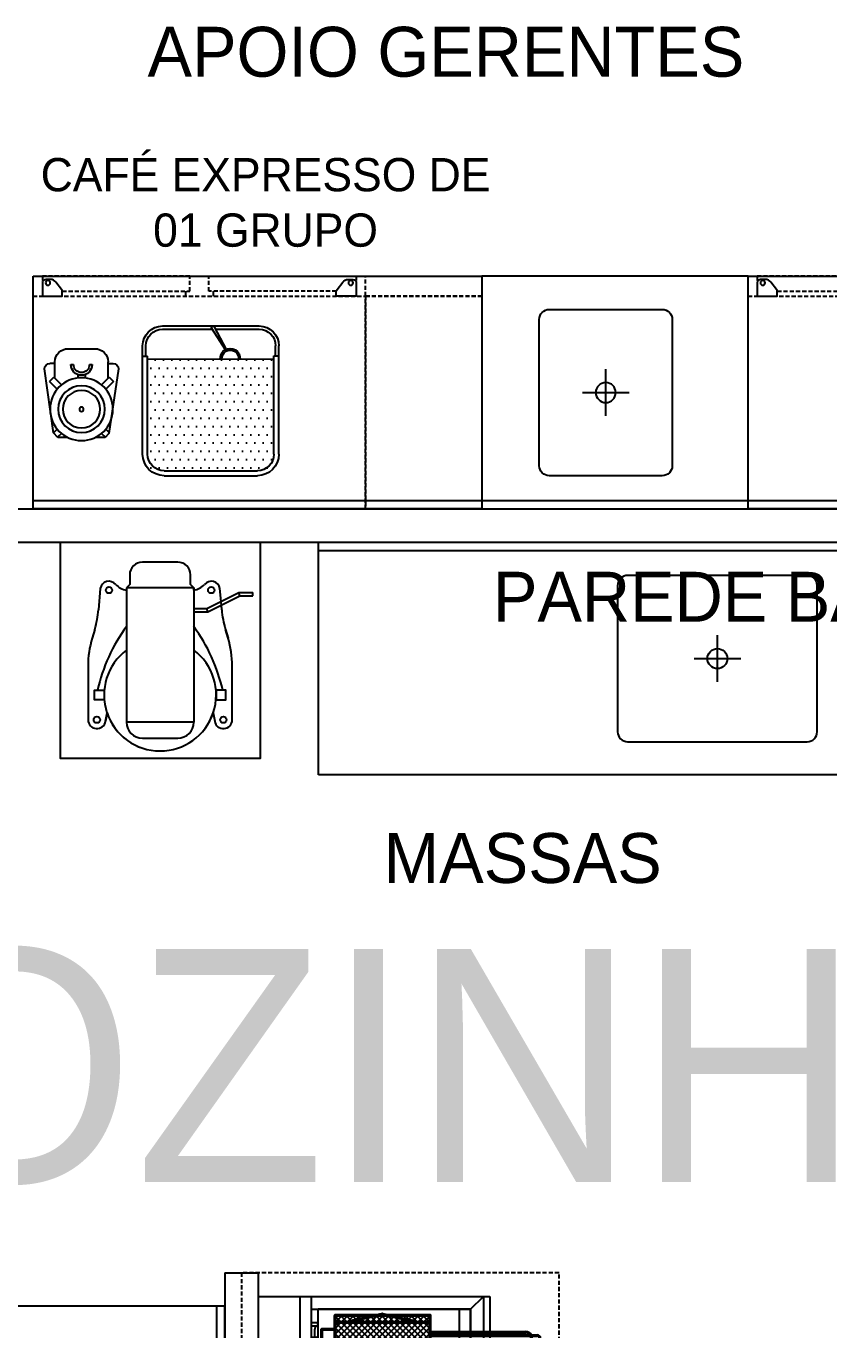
# Model space of a CAD drawing. Header units: millimetres. Extents: x -18806 to 201070, y -25046 to 92854.
# Drawn here: x 83946 to 86360, y -11258 to -7337 of the extents above; entities that cross this region are included whole.
import ezdxf
from ezdxf.enums import TextEntityAlignment as Align

# ---------------------------------------------------------------- set-up
doc = ezdxf.new("R2010")
doc.units = ezdxf.units.MM
doc.header["$LTSCALE"] = 50
doc.linetypes.add('HIDDEN', pattern=[0.375, 0.25, -0.125])
for name, color, linetype in [('9-LAYOUT', 8, 'Continuous'), ('DIM', 4, 'Continuous'), ('LAYA', 8, 'Continuous'), ('LAYC', 4, 'Continuous'), ('LAYF', 4, 'Continuous'), ('P1', 1, 'Continuous')]:
    doc.layers.add(name, color=color, linetype=linetype)
doc.styles.add('2', font='stylu.ttf', dxfattribs={"height": 0.35})

# ---------------------------------------------------------------- blocks, each defined once
blk = doc.blocks.new('RHM2350E')
at = {"layer": '9-LAYOUT'}
for p, q in [((0, -25), (2500, -25)), ((458.4, -654.8), (458.4, -640)), ((541, -654.8), (541, -640)), ((1459, -654.8), (1459, -640)), ((1541.6, -654.8), (1541.6, -640))]:
    blk.add_line(p, q, dxfattribs=at)
blk.add_lwpolyline([(0, -700), (2500, -700), (2500, 0), (0, 0)], close=True, dxfattribs=at)
at = {"layer": '9-LAYOUT', "linetype": 'HIDDEN'}
for points in [[(0, 0), (0, -640), (2000, -640), (2000, 0)], [(2000, -640), (2500, -640), (2500, 0), (2000, 0)], [(2000, -700), (2500, -700), (2500, -640), (2000, -640)]]:
    blk.add_lwpolyline(points, close=True, dxfattribs=at)
at = {"layer": '9-LAYOUT'}
for points in [[(88, -653.7, -0.16868), (85.8, -659.9), (68.4, -682, -0.239349), (52.3, -690.2), (38, -690.2, -0.414214), (28, -680.2), (28, -640), (88, -640)], [(911.4, -653.7, 0.16868), (913.6, -659.9), (931, -682, 0.239349), (947.1, -690.2), (961.4, -690.2, 0.414214), (971.4, -680.2), (971.4, -640), (911.4, -640)], [(1088.6, -653.7, -0.16868), (1086.4, -659.9), (1069, -682, -0.239349), (1052.9, -690.2), (1038.6, -690.2, -0.414214), (1028.6, -680.2), (1028.6, -640), (1088.6, -640)], [(1912, -653.7, 0.16868), (1914.2, -659.9), (1931.6, -682, 0.239349), (1947.7, -690.2), (1962, -690.2, 0.414214), (1972, -680.2), (1972, -640), (1912, -640)]]:
    blk.add_lwpolyline(points, format="xyb", close=True, dxfattribs=at)
at = {"layer": '9-LAYOUT', "linetype": 'HIDDEN'}
for points in [[(87.9, -654.8), (471.2, -654.8), (471.2, -700), (28, -700), (28, -680.2)], [(911.5, -654.8), (528.2, -654.8), (528.2, -700), (971.4, -700), (971.4, -680.2)], [(1088.5, -654.8), (1471.8, -654.8), (1471.8, -700), (1028.6, -700), (1028.6, -680.2)], [(1912.1, -654.8), (1528.8, -654.8), (1528.8, -700), (1972, -700), (1972, -680.2)]]:
    blk.add_lwpolyline(points, dxfattribs=at)
at = {"layer": '9-LAYOUT'}
for centre in [(44.5, -679.8), (954.9, -679.8), (1045.1, -679.8), (1955.5, -679.8)]:
    blk.add_circle(centre, 7.12, dxfattribs=at)
blk = doc.blocks.new('BATEDEIRA_20')
at = {"layer": 'LAYA'}
for p, q in [((0.3521, -0.0598), (0.2461, -0.0598)), ((0.2076, -0.0983), (0.2076, -0.1272)), ((0.3906, -0.1272), (0.3906, -0.0983)), ((0.1191, -0.1397), (0.1138, -0.2031)), ((0.2076, -0.1272), (0.198, -0.1368)), ((0.2076, -0.1272), (0.198, -0.1368)), ((0.198, -0.1368), (0.198, -0.1439)), ((0.4002, -0.1368), (0.3906, -0.1272)), ((0.3906, -0.1272), (0.4002, -0.1368)), ((0.4002, -0.1439), (0.4002, -0.1368)), ((0.44, -0.1994), (0.5363, -0.1512)), ((0.4823, -0.1782), (0.4791, -0.1397)), ((0.5363, -0.1512), (0.5784, -0.1512)), ((0.5386, -0.1609), (0.5363, -0.1512)), ((0.5784, -0.1609), (0.5784, -0.1512)), ((0.4423, -0.209), (0.5386, -0.1609)), ((0.4844, -0.2031), (0.4823, -0.1782)), ((0.4844, -0.2031), (0.4832, -0.1886)), ((0.5386, -0.1609), (0.5784, -0.1609)), ((0.4002, -0.1994), (0.44, -0.1994)), ((0.4002, -0.209), (0.4423, -0.209)), ((0.4423, -0.209), (0.44, -0.1994)), ((0.1026, -0.2621), (0.0946, -0.2889)), ((0.5036, -0.2889), (0.4956, -0.2621)), ((0.4956, -0.2621), (0.5036, -0.2889)), ((0.0824, -0.3719), (0.0824, -0.5341)), ((0.5158, -0.5341), (0.5158, -0.3719)), ((0.135, -0.5386), (0.1394, -0.5131)), ((0.1394, -0.5131), (0.135, -0.5386)), ((0.4002, -0.5412), (0.198, -0.5412)), ((0.4588, -0.5131), (0.4632, -0.5386)), ((0.4588, -0.5131), (0.4632, -0.5386))]:
    blk.add_line(p, q, dxfattribs=at)
for points in [[(0.1306, -0.4738), (0.1017, -0.4738), (0.1017, -0.445), (0.1306, -0.445)], [(0.4676, -0.4738), (0.4965, -0.4738), (0.4965, -0.445), (0.4676, -0.445)]]:
    blk.add_lwpolyline(points, close=True, dxfattribs=at)
for centre in [(0.1453, -0.1441), (0.4529, -0.1441), (0.1089, -0.5341), (0.4893, -0.5341)]:
    blk.add_circle(centre, 0.00963, dxfattribs=at)
for centre, radius, start, end in [((0.2461, -0.0983), 0.0385, 90, 180), ((0.3521, -0.0983), 0.0385, 0, 90), ((0.1453, -0.1441), 0.0266, 40.1184, 170.4727), ((0.4529, -0.1441), 0.0266, 9.5273, 139.8816), ((0.2025, -0.096), 0.0481, 220.1184, 264.673), ((0.3957, -0.096), 0.0481, 275.327, 319.8816), ((-0.1741, -0.1791), 0.2889, 343.3008, 355.2364), ((-0.1741, -0.1791), 0.2889, 343.3008, 355.2364), ((0.7723, -0.1791), 0.2889, 184.7636, 196.6992), ((0.6132, -0.5586), 0.5151, 143.716, 167.2529), ((-0.015, -0.5586), 0.5151, 12.7471, 36.284), ((0.3713, -0.3719), 0.2889, 163.3008, 180), ((0.2269, -0.3719), 0.2889, 0, 16.6992), ((0.2991, -0.4594), 0.1685, 126.8699, 53.1301), ((0.1089, -0.5341), 0.0265, 180, 350.356), ((0.1089, -0.5341), 0.0265, 180, 350.356), ((0.2991, -0.4594), 0.1685, 198.5688, 341.4312), ((0.4893, -0.5341), 0.0265, 189.644, 0), ((0.4893, -0.5341), 0.0265, 189.644, 0)]:
    blk.add_arc(centre, radius, start, end, dxfattribs=at)
at = {"layer": 'LAYC'}
for p, q in [((0.198, -0.1368), (0.198, -0.5412)), ((0.4002, -0.1368), (0.198, -0.1368)), ((0.4002, -0.1368), (0.4002, -0.5412)), ((0.2461, -0.5894), (0.3521, -0.5894))]:
    blk.add_line(p, q, dxfattribs=at)
blk.add_lwpolyline([(0, 0), (0.6, 0), (0.6, -0.65), (0, -0.65)], close=True, dxfattribs=at)
for centre, start, end in [((0.2461, -0.5412), 180, 270), ((0.3521, -0.5412), 270, 0)]:
    blk.add_arc(centre, 0.0481, start, end, dxfattribs=at)
blk = doc.blocks.new('MILE180C')
at = {"layer": '9-LAYOUT'}
blk.add_line((0, -25), (1800, -25), dxfattribs=at)
blk.add_lwpolyline([(0, -700), (0, 0), (1800, 0), (1800, -700)], close=True, dxfattribs=at)
blk = doc.blocks.new('60')
at = {"layer": 'LAYA'}
for p, q in [((0, -0.42), (0, -0.28)), ((-0.07, -0.35), (0.07, -0.35))]:
    blk.add_line(p, q, dxfattribs=at)
blk.add_circle((0, -0.35), 0.03, dxfattribs=at)
at = {"layer": 'LAYC'}
blk.add_lwpolyline([(-0.27, -0.6), (0.27, -0.6, 0.414214), (0.3, -0.57), (0.3, -0.13, 0.414214), (0.27, -0.1), (-0.27, -0.1, 0.414214), (-0.3, -0.13), (-0.3, -0.57, 0.414214)], format="xyb", close=True, dxfattribs=at)
blk = doc.blocks.new('MILE080C')
at = {"layer": '9-LAYOUT'}
blk.add_line((0, -25), (800, -25), dxfattribs=at)
blk.add_lwpolyline([(0, -700), (0, 0), (800, 0), (800, -700)], close=True, dxfattribs=at)
blk = doc.blocks.new('50')
at = {"layer": 'LAYA'}
for p, q in [((0, -0.42), (0, -0.28)), ((-0.07, -0.35), (0.07, -0.35))]:
    blk.add_line(p, q, dxfattribs=at)
blk.add_circle((0, -0.35), 0.03, dxfattribs=at)
at = {"layer": 'LAYC'}
blk.add_lwpolyline([(-0.22, -0.55), (0.22, -0.55, 0.414214), (0.25, -0.52), (0.25, -0.18, 0.414214), (0.22, -0.15), (-0.22, -0.15, 0.414214), (-0.25, -0.18), (-0.25, -0.52, 0.414214)], format="xyb", close=True, dxfattribs=at)
blk = doc.blocks.new('RHM1350E')
at = {"layer": '9-LAYOUT'}
for p, q in [((0, -25), (1350, -25)), ((458.4, -654.8), (458.4, -640)), ((541.6, -654.8), (541.6, -640))]:
    blk.add_line(p, q, dxfattribs=at)
blk.add_lwpolyline([(0, -700), (1350, -700), (1350, 0), (0, 0)], close=True, dxfattribs=at)
at = {"layer": '9-LAYOUT', "linetype": 'HIDDEN'}
for points in [[(0, 0), (0, -640), (1000, -640), (1000, 0)], [(1000, -640), (1350, -640), (1350, 0), (1000, 0)], [(1000, -700), (1350, -700), (1350, -640), (1000, -640)]]:
    blk.add_lwpolyline(points, close=True, dxfattribs=at)
at = {"layer": '9-LAYOUT'}
for points in [[(88, -653.7, -0.16868), (85.8, -659.9), (68.4, -682, -0.239349), (52.3, -690.2), (38, -690.2, -0.414214), (28, -680.2), (28, -640), (88, -640)], [(912, -653.7, 0.16868), (914.2, -659.9), (931.6, -682, 0.239349), (947.7, -690.2), (962, -690.2, 0.414214), (972, -680.2), (972, -640), (912, -640)]]:
    blk.add_lwpolyline(points, format="xyb", close=True, dxfattribs=at)
at = {"layer": '9-LAYOUT', "linetype": 'HIDDEN'}
for points in [[(87.9, -654.8), (471.2, -654.8), (471.2, -700), (28, -700), (28, -680.2)], [(912.1, -654.8), (528.8, -654.8), (528.8, -700), (972, -700), (972, -680.2)]]:
    blk.add_lwpolyline(points, dxfattribs=at)
at = {"layer": '9-LAYOUT'}
for centre in [(44.5, -679.8), (955.5, -679.8)]:
    blk.add_circle(centre, 7.12, dxfattribs=at)
blk = doc.blocks.new('CAFÉ EXPREX_1')
at = {"layer": 'LAYF'}
h = blk.add_hatch(dxfattribs=at)
h.set_pattern_fill('DOTS', color=256, scale=0.4, style=0)
h.set_pattern_definition([(0, (-132.07857, -151.434617), (0.0125, 0.025), [0, -0.025])])
h.paths.add_polyline_path([(0.19, -0.1155), (-0.19, -0.1149), (-0.1902, -0.4499), (0.1898, -0.4505)])
at = {"layer": 'LAYA'}
for p, q in [((-0.205, -0.4599), (-0.205, -0.4902)), ((-0.195, -0.4599), (-0.195, -0.4902)), ((0.195, -0.4605), (0.195, -0.4902)), ((0.205, -0.4605), (0.205, -0.4902)), ((-0.1453, -0.5402), (0.0046, -0.5402)), ((0.015, -0.5402), (0.145, -0.5402)), ((-0.145, -0.5502), (0.145, -0.5502))]:
    blk.add_line(p, q, dxfattribs=at)
for centre, radius, start, end in [((-0.145, -0.4902), 0.06, 180, 270), ((-0.145, -0.4902), 0.05, 180, 270), ((0.145, -0.4902), 0.06, 270, 0), ((0.145, -0.4902), 0.05, 270, 0)]:
    blk.add_arc(centre, radius, start, end, dxfattribs=at)
at = {"layer": 'LAYF'}
for p, q in [((-0.14, -0.1), (0.14, -0.1)), ((-0.14, -0.115), (0.14, -0.115)), ((-0.205, -0.165), (-0.205, -0.4599)), ((-0.19, -0.165), (-0.19, -0.4599)), ((0.19, -0.165), (0.19, -0.4605)), ((0.205, -0.165), (0.205, -0.4605)), ((-0.205, -0.4599), (-0.19, -0.4599)), ((0.19, -0.4505), (-0.19, -0.4499)), ((0.19, -0.4605), (0.205, -0.4605)), ((0.2048, -0.4605), (0.2047, -0.4905)), ((0.0445, -0.4781), (0.0032, -0.5424)), ((0.0468, -0.4794), (0.0109, -0.5481))]:
    blk.add_line(p, q, dxfattribs=at)
for centre, radius, start, end in [((-0.14, -0.165), 0.065, 90, 180), ((-0.14, -0.165), 0.05, 90, 180), ((0.14, -0.165), 0.065, 0, 90), ((0.14, -0.165), 0.05, 360, 90), ((0.0583, -0.4528), 0.03, 175.2951, 4.6136), ((0.0583, -0.4528), 0.025, 174.3606, 5.5481), ((0.007, -0.5453), 0.00477, 143.5612, 341.2182)]:
    blk.add_arc(centre, radius, start, end, dxfattribs=at)
blk = doc.blocks.new('MOINHO')
at = {"layer": 'LAYA'}
for p, q in [((-0.0728, -0.24), (-0.0844, -0.2284)), ((-0.06, -0.2272), (-0.0717, -0.2155)), ((0.06, -0.2272), (0.0717, -0.2155)), ((0.0728, -0.24), (0.0832, -0.2296)), ((-0.096, -0.3832), (-0.0728, -0.36)), ((-0.096, -0.3832), (-0.0832, -0.396)), ((-0.0832, -0.396), (-0.06, -0.3728)), ((0.0832, -0.396), (0.06, -0.3728)), ((0.096, -0.3832), (0.0728, -0.36)), ((0.0832, -0.396), (0.096, -0.3832)), ((-0.032, -0.434), (-0.024, -0.434)), ((0.024, -0.434), (0.032, -0.434))]:
    blk.add_line(p, q, dxfattribs=at)
at = {"layer": 'LAYA', "ltscale": 0.003}
for p, q in [((-0.0112, -0.404), (-0.0113, -0.3937)), ((0.0112, -0.404), (0.0113, -0.3937))]:
    blk.add_line(p, q, dxfattribs=at)
at = {"layer": 'LAYA'}
for radius in [0.0704, 0.0563, 0.00647]:
    blk.add_circle((0, -0.3), radius, dxfattribs=at)
at = {"layer": 'LAYA', "ltscale": 0.003}
for radius in [0.032, 0.024]:
    blk.add_arc((0, -0.434), radius, 0, 180, dxfattribs=at)
at = {"layer": 'LAYC'}
for p, q in [((-0.0844, -0.2284), (-0.1114, -0.4214)), ((-0.0714, -0.2152), (-0.0844, -0.2284)), ((-0.0415, -0.2152), (-0.0714, -0.2152)), ((0.0714, -0.2152), (0.0415, -0.2152)), ((0.0827, -0.2267), (0.0714, -0.2152)), ((0.1114, -0.4214), (0.0827, -0.2267)), ((-0.04, -0.482), (0.04, -0.482))]:
    blk.add_line(p, q, dxfattribs=at)
at = {"layer": 'LAYC', "ltscale": 0.003}
for p, q in [((-0.08, -0.3928), (-0.08, -0.442)), ((0.08, -0.3928), (0.08, -0.442)), ((-0.08, -0.4374), (-0.0954, -0.4374)), ((0.08, -0.4374), (0.0954, -0.4374))]:
    blk.add_line(p, q, dxfattribs=at)
at = {"layer": 'LAYC'}
blk.add_circle((0, -0.3), 0.0944, dxfattribs=at)
at = {"layer": 'LAYC', "ltscale": 0.003}
blk.add_arc((-0.0954, -0.4214), 0.016, 180, 270, dxfattribs=at)
at = {"layer": 'LAYC'}
for centre, radius, start, end in [((0.0954, -0.4214), 0.016, 270, 0), ((-0.04, -0.442), 0.04, 180, 270), ((0.04, -0.442), 0.04, 270, 0)]:
    blk.add_arc(centre, radius, start, end, dxfattribs=at)
blk = doc.blocks.new('1-101 - Fritadeira eletrica')
at = {"layer": 'DIM', "linetype": 'Continuous'}
h = blk.add_hatch(dxfattribs=at)
h.set_pattern_fill('ANSI37', color=6, scale=100, style=0)
h.set_pattern_definition([(45, (-151042.243, 58693.15), (-8.8388348, 8.8388348), []), (135, (-151042.243, 58693.15), (-8.8388348, -8.8388348), [])])
h.paths.add_polyline_path([(370.6, -482.8), (278.6, -482.8), (278.6, -764.8), (370.6, -764.8)])
h.paths.add_polyline_path([(390.6, -605.8), (374.6, -533.8), (374.6, -713.8), (390.6, -641.8)])
h.paths.add_polyline_path([(390.6, -484.3, 0.414214), (389.1, -482.8), (374.6, -482.8), (374.6, -533.8), (390.6, -605.8), (390.6, -587.3), (378.5, -532.9, -0.109772), (378.7, -533.8), (390.6, -587.3)])
h.paths.add_polyline_path([(374.6, -764.8), (389.1, -764.8, 0.414214), (390.6, -763.3), (390.6, -641.8), (374.6, -713.8)])
h.paths.add_polyline_path([(258.6, -763.3, 0.414214), (260.1, -764.8), (274.6, -764.8), (274.6, -713.8), (258.6, -641.8), (258.6, -660.2), (270.5, -713.8, 1), (274.5, -713.8, -1), (270.5, -713.8), (258.6, -660.2)])
h.paths.add_polyline_path([(274.6, -533.8), (258.6, -605.8), (258.6, -641.8), (274.6, -713.8)])
h.paths.add_polyline_path([(258.6, -587.3), (270.5, -533.8, -0.109772), (270.7, -532.9), (258.6, -587.3), (258.6, -605.8), (274.6, -533.8), (274.6, -482.8), (260.1, -482.8, 0.414214), (258.6, -484.3)])
h = blk.add_hatch(dxfattribs=at)
h.set_pattern_fill('ANSI37', color=6, scale=100, style=0)
h.set_pattern_definition([(135, (151886.138, 58693.15), (8.8388348, 8.8388348), []), (45, (151886.138, 58693.15), (8.8388348, -8.8388348), [])])
h.paths.add_polyline_path([(473.3, -482.8), (565.3, -482.8), (565.3, -764.8), (473.3, -764.8)])
h.paths.add_polyline_path([(453.3, -605.8), (469.3, -533.8), (469.3, -713.8), (453.3, -641.8)])
h.paths.add_polyline_path([(453.3, -484.3, -0.414214), (454.8, -482.8), (469.3, -482.8), (469.3, -533.8), (453.3, -605.8), (453.3, -587.3), (465.4, -532.9, 0.109772), (465.2, -533.8), (453.3, -587.3)])
h.paths.add_polyline_path([(469.3, -764.8), (454.8, -764.8, -0.414214), (453.3, -763.3), (453.3, -641.8), (469.3, -713.8)])
h.paths.add_polyline_path([(585.3, -763.3, -0.414214), (583.8, -764.8), (569.3, -764.8), (569.3, -713.8), (585.3, -641.8), (585.3, -660.2), (573.4, -713.8, -1), (569.4, -713.8, 1), (573.4, -713.8), (585.3, -660.2)])
h.paths.add_polyline_path([(569.3, -533.8), (585.3, -605.8), (585.3, -641.8), (569.3, -713.8)])
h.paths.add_polyline_path([(585.3, -587.3), (573.4, -533.8, 0.109772), (573.2, -532.9), (585.3, -587.3), (585.3, -605.8), (569.3, -533.8), (569.3, -482.8), (583.8, -482.8, -0.414214), (585.3, -484.3)])
at = {"color": 6, "linetype": 'Continuous'}
for centre, radius, start, end in [((324.6, -1053.8), 20, 180, 240), ((324.6, -1053.8), 16, 180, 231.3178), ((324.6, -1053.8), 16, 308.6822, 0), ((324.6, -1053.8), 20, 300, 0), ((519.3, -1053.8), 20, 180, 240), ((519.3, -1053.8), 16, 180, 231.3178), ((519.3, -1053.8), 16, 308.6822, 0), ((519.3, -1053.8), 20, 300, 0), ((324.6, -1088.8), 10, 180, 0), ((324.6, -1053.8), 16, 247.9757, 292.0243), ((324.6, -1053.8), 20, 252.5424, 287.4576), ((324.6, -1088.8), 6, 180, 0), ((519.3, -1088.8), 10, 180, 0), ((519.3, -1053.8), 16, 247.9757, 292.0243), ((519.3, -1053.8), 20, 252.5424, 287.4576), ((519.3, -1088.8), 6, 180, 0)]:
    blk.add_arc(centre, radius, start, end, dxfattribs=at)
at = {"layer": 'DIM', "color": 1, "linetype": 'Continuous'}
for p, q in [((297.1, -478.8), (297.1, -439.8)), ((300.1, -438.8), (298.1, -438.8)), ((349.1, -438.8), (300.1, -438.8)), ((301.1, -478.8), (301.1, -439.8)), ((348.1, -442.8), (301.1, -442.8)), ((348.1, -478.8), (348.1, -439.8)), ((349.1, -438.8), (351.1, -438.8)), ((352.1, -478.8), (352.1, -439.8)), ((491.8, -478.8), (491.8, -439.8)), ((494.8, -438.8), (492.8, -438.8)), ((494.8, -438.8), (543.8, -438.8)), ((495.8, -478.8), (495.8, -439.8)), ((495.8, -442.8), (542.8, -442.8)), ((542.8, -478.8), (542.8, -439.8)), ((543.8, -438.8), (545.8, -438.8)), ((546.8, -478.8), (546.8, -439.8)), ((254.6, -767.3), (254.6, -480.3)), ((393.1, -478.8), (256.1, -478.8)), ((258.6, -763.3), (258.6, -484.3)), ((389.1, -482.8), (260.1, -482.8)), ((274.6, -482.8), (274.6, -764.8)), ((278.6, -482.8), (278.6, -764.8)), ((370.6, -482.8), (370.6, -764.8)), ((374.6, -482.8), (374.6, -764.8)), ((390.6, -763.3), (390.6, -484.3)), ((394.6, -767.3), (394.6, -480.3)), ((449.3, -767.3), (449.3, -480.3)), ((450.8, -478.8), (587.8, -478.8)), ((453.3, -763.3), (453.3, -484.3)), ((454.8, -482.8), (583.8, -482.8)), ((469.3, -482.8), (469.3, -764.8)), ((473.3, -482.8), (473.3, -764.8)), ((565.3, -482.8), (565.3, -764.8)), ((569.3, -482.8), (569.3, -764.8)), ((585.3, -763.3), (585.3, -484.3)), ((589.3, -767.3), (589.3, -480.3)), ((258.6, -587.3), (270.7, -532.9)), ((258.6, -605.8), (274.6, -533.8)), ((390.6, -605.8), (374.6, -533.8)), ((390.6, -587.3), (378.5, -532.9)), ((453.3, -587.3), (465.4, -532.9)), ((453.3, -605.8), (469.3, -533.8)), ((585.3, -605.8), (569.3, -533.8)), ((585.3, -587.3), (573.2, -532.9)), ((250.6, -623.5), (254.6, -605.3)), ((250.6, -624.1), (254.6, -642.2)), ((398.7, -623.5), (394.6, -605.3)), ((398.7, -624.1), (394.6, -642.2)), ((445.2, -623.5), (449.3, -605.3)), ((445.2, -624.1), (449.3, -642.2)), ((593.3, -623.5), (589.3, -605.3)), ((593.3, -624.1), (589.3, -642.2)), ((258.6, -641.8), (274.6, -713.8)), ((258.6, -660.2), (270.5, -713.8)), ((390.6, -641.8), (374.6, -713.8)), ((390.6, -660.2), (378.7, -713.8)), ((453.3, -641.8), (469.3, -713.8)), ((453.3, -660.2), (465.2, -713.8)), ((585.3, -641.8), (569.3, -713.8)), ((585.3, -660.2), (573.4, -713.8)), ((393.1, -768.8), (256.1, -768.8)), ((389.1, -764.8), (260.1, -764.8)), ((450.8, -768.8), (587.8, -768.8)), ((454.8, -764.8), (583.8, -764.8))]:
    blk.add_line(p, q, dxfattribs=at)
at = {"layer": 'DIM', "color": 6, "linetype": 'Continuous'}
for p, q in [((304.6, -768.8), (304.6, -1053.8)), ((308.6, -768.8), (308.6, -1053.8)), ((314.6, -768.8), (314.6, -1088.8)), ((318.6, -768.8), (318.6, -1088.8)), ((330.6, -768.8), (330.6, -1088.8)), ((334.6, -768.8), (334.6, -1088.8)), ((340.6, -768.8), (340.6, -1053.8)), ((344.6, -768.8), (344.6, -1053.8)), ((499.3, -768.8), (499.3, -1053.8)), ((503.3, -768.8), (503.3, -1053.8)), ((509.3, -768.8), (509.3, -1088.8)), ((513.3, -768.8), (513.3, -1088.8)), ((525.3, -768.8), (525.3, -1088.8)), ((529.3, -768.8), (529.3, -1088.8)), ((535.3, -768.8), (535.3, -1053.8)), ((539.3, -768.8), (539.3, -1053.8))]:
    blk.add_line(p, q, dxfattribs=at)
at = {"layer": 'DIM', "color": 1, "linetype": 'Continuous'}
for centre, radius, start, end in [((298.1, -439.8), 1, 90, 180), ((300.1, -439.8), 1, 0, 90), ((349.1, -439.8), 1, 90, 180), ((351.1, -439.8), 1, 0, 90), ((492.8, -439.8), 1, 90, 180), ((494.8, -439.8), 1, 0, 90), ((543.8, -439.8), 1, 90, 180), ((545.8, -439.8), 1, 0, 90), ((256.1, -480.3), 1.5, 90, 180), ((260.1, -484.3), 1.5, 90, 180), ((389.1, -484.3), 1.5, 360, 90), ((393.1, -480.3), 1.5, 360, 90), ((450.8, -480.3), 1.5, 90, 180), ((454.8, -484.3), 1.5, 90, 180), ((583.8, -484.3), 1.5, 0, 90), ((587.8, -480.3), 1.5, 0, 90), ((272.5, -533.8), 2, 0, 180), ((376.7, -533.8), 2, 0, 180), ((467.2, -533.8), 2, 0, 180), ((571.4, -533.8), 2, 0, 180), ((252.1, -623.8), 1.5, 167.4712, 192.5288), ((397.2, -623.8), 1.5, 347.4712, 12.5288), ((446.7, -623.8), 1.5, 167.4712, 192.5288), ((591.8, -623.8), 1.5, 347.4712, 12.5288), ((272.5, -713.8), 2, 180, 0), ((376.7, -713.8), 2, 180, 0), ((467.2, -713.8), 2, 180, 0), ((571.4, -713.8), 2, 180, 0), ((256.1, -767.3), 1.5, 180, 270), ((260.1, -763.3), 1.5, 180, 270), ((389.1, -763.3), 1.5, 270, 0), ((393.1, -767.3), 1.5, 270, 360), ((450.8, -767.3), 1.5, 180, 270), ((454.8, -763.3), 1.5, 180, 270), ((583.8, -763.3), 1.5, 270, 0), ((587.8, -767.3), 1.5, 270, 0)]:
    blk.add_arc(centre, radius, start, end, dxfattribs=at)
at = {"layer": 'P1', "color": 1, "linetype": 'Continuous'}
for p, q in [((198.9, -249.3), (198.9, -946.2)), ((644.9, -249.3), (198.9, -249.3)), ((644.9, -249.3), (644.9, -946.2)), ((644.9, -374.9), (198.9, -374.9)), ((644.9, -408.5), (198.9, -408.5)), ((237.3, -408.5), (237.3, -887.9)), ((237.3, -887.9), (237.3, -430.1)), ((237.3, -430.1), (606.6, -430.1)), ((606.4, -408.5), (606.4, -887.9)), ((606.6, -887.9), (606.6, -430.1)), ((237.3, -887.9), (198.9, -927.3)), ((606.4, -887.9), (237.3, -887.9)), ((237.3, -887.9), (606.6, -887.9)), ((606.4, -887.7), (606.6, -887.9)), ((606.4, -887.9), (644.9, -927.3)), ((644.9, -927.3), (198.9, -927.3)), ((644.9, -946.2), (198.9, -946.2))]:
    blk.add_line(p, q, dxfattribs=at)
at = {"layer": 'P1', "color": 6, "linetype": 'Continuous'}
for p, q in [((277.5, -408.5), (277.5, -424.7)), ((287.5, -408.5), (287.5, -424.7)), ((321.3, -419.7), (297.5, -419.7)), ((321.3, -408.5), (321.3, -424.7)), ((331.3, -408.5), (331.3, -424.7)), ((365.1, -419.7), (331.3, -419.7)), ((365.1, -408.5), (365.1, -424.7)), ((375.1, -408.5), (375.1, -424.7)), ((468.6, -408.5), (468.6, -424.7)), ((478.6, -408.5), (478.6, -424.7)), ((478.6, -419.7), (512.4, -419.7)), ((512.4, -408.5), (512.4, -424.7)), ((522.4, -408.5), (522.4, -424.7)), ((522.4, -419.7), (546.3, -419.7)), ((556.2, -408.5), (556.2, -424.7)), ((566.2, -408.5), (566.2, -424.7))]:
    blk.add_line(p, q, dxfattribs=at)
at = {"layer": 'P1'}
for p, q in [((405.4, -429.4), (405.4, -887.9)), ((435.4, -429.4), (435.4, -887.9)), ((237.3, -854.9), (405.4, -854.9)), ((435.4, -854.9), (606.4, -854.9))]:
    blk.add_line(p, q, dxfattribs=at)
at = {"layer": 'P1', "color": 6, "linetype": 'Continuous'}
for centre, radius, start, end in [((282.5, -424.7), 4.98, 180, 0), ((297.5, -439.6), 19.9, 90, 120), ((326.3, -424.7), 4.98, 180, 0), ((370.1, -424.7), 4.98, 180, 0), ((473.6, -424.7), 4.98, 180, 0), ((517.4, -424.7), 4.98, 180, 0), ((546.3, -439.6), 19.9, 60, 90), ((561.2, -424.7), 4.98, 180, 0)]:
    blk.add_arc(centre, radius, start, end, dxfattribs=at)

msp = doc.modelspace()

# ---------------------------------------------------------------- linework, layer by layer
at = {"color": 5}
for p, q in [((82474.968, -8788.701), (89974.968, -8788.701)), ((82474.968, -8888.701), (89974.968, -8888.701)), ((84543.809, -11085.8), (84643.809, -11085.8)), ((84543.809, -11085.8), (84543.809, -16085.8)), ((84643.809, -11085.8), (84643.809, -16085.8))]:
    msp.add_line(p, q, dxfattribs=at)
at = {"layer": 'LAYC', "linetype": 'HIDDEN'}
msp.add_lwpolyline([(85548.809, -11085.8), (84593.809, -11085.8), (84593.809, -12565.8), (85548.809, -12565.8)], close=True, dxfattribs=at)

# ---------------------------------------------------------------- block references
at = {"layer": '9-LAYOUT', "xscale": -1, "rotation": 180}
for name, p in [('RHM1350E', (83966.968, -8788.701)), ('MILE080C', (85316.968, -8788.701)), ('RHM1350E', (86116.968, -8788.701))]:
    msp.add_blockref(name, p, dxfattribs=at)
at = {"layer": '9-LAYOUT', "xscale": -1000, "yscale": 1000, "zscale": 1000, "rotation": 270}
msp.add_blockref('50', (86039.206, -8438.701), dxfattribs=at)
at = {"layer": '9-LAYOUT', "xscale": 1000, "yscale": 1000, "zscale": 1000}
msp.add_blockref('BATEDEIRA_20', (84049.968, -8888.701), dxfattribs=at)
at = {"layer": '9-LAYOUT'}
msp.add_blockref('MILE180C', (84824.968, -8888.701), dxfattribs=at)
for name, p, rotation in [('1-101 - Fritadeira eletrica', (84394.555, -11801.648), 90), ('RHM2350E', (84543.809, -11185.8), 270)]:
    msp.add_blockref(name, p, dxfattribs=dict(at, rotation=rotation))
at = {"layer": 'LAYC', "xscale": -1000, "yscale": 1000, "zscale": 1000, "rotation": 180}
for name, p in [('CAFÉ EXPREX_1', (84501.488, -8788.701)), ('MOINHO', (84112.625, -8788.701))]:
    msp.add_blockref(name, p, dxfattribs=at)
at = {"layer": 'LAYC', "xscale": 1000, "yscale": 1000, "zscale": 1000}
msp.add_blockref('60', (86024.968, -8888.701), dxfattribs=at)

# ---------------------------------------------------------------- texts
at = {"color": 3, "style": '2'}
for s, p in [('APOIO GERENTES', (85208.492, -7488.782)), ('PAREDE BAIXA, h=150', (86423.161, -9127.71)), ('MASSAS', (85439.299, -9913.517))]:
    msp.add_text(s, height=150, dxfattribs=at).set_placement(p, align=Align.CENTER)
at = {"color": 7, "style": '2'}
msp.add_text('COZINHA', height=700, dxfattribs=at).set_placement((84975.493, -10812.308), align=Align.CENTER)
at = {"color": 3, "insert": (84666.129, -7733.387), "char_height": 100, "width": 1521.44949, "attachment_point": 2, "style": '2'}
msp.add_mtext('CAFÉ EXPRESSO DE 01 GRUPO', dxfattribs=at)

doc.saveas('drawing.dxf')
